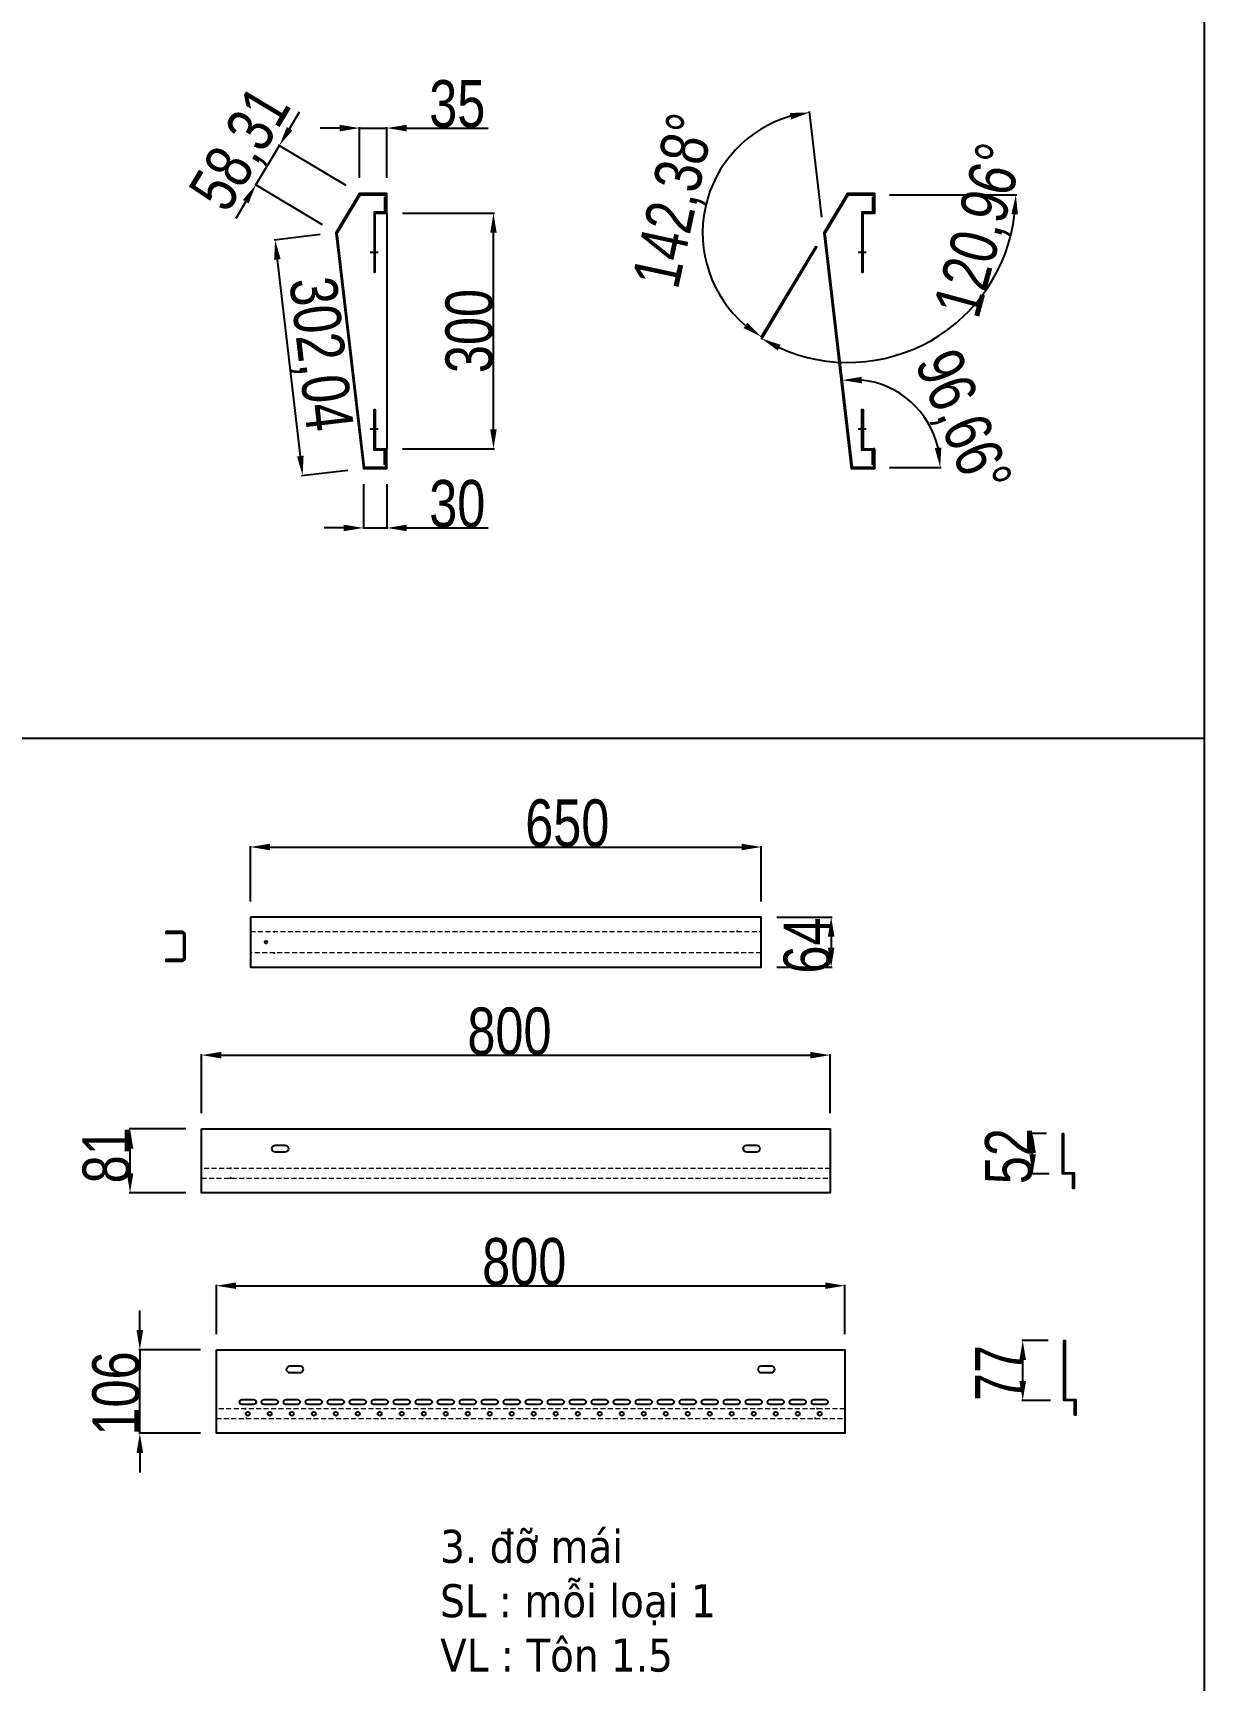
# Model space of a CAD drawing. Header units: inches. Extents: x 21 to 136330, y 8 to 58290.
# Drawn here: x 3319 to 4810, y 26037 to 28134 of the extents above; entities that cross this region are included whole.
import ezdxf

# ---------------------------------------------------------------- set-up
doc = ezdxf.new("R2010")
doc.units = ezdxf.units.IN
doc.header["$MEASUREMENT"] = 0
doc.linetypes.add('HIDDEN', pattern=[9.525, 6.35, -3.175])
for name, color, linetype, transparency in [('@.0.DM. KÍCH THƯỚC', 8, 'Continuous', 0.2), ('@.0.DM. KÍCH THƯỚC @ 1', 8, 'Continuous', 0.2), ('@.DM. KÍCH THƯỚC', 8, 'Continuous', 0.2), ('@.DM. KÍCH THƯỚC @ 1', 8, 'Continuous', 0.2)]:
    doc.layers.add(name, color=color, linetype=linetype, transparency=transparency)
doc.layers.add('@.0.DM. NÉT CHÍNH', color=7, linetype='Continuous')
doc.layers.add('@.0.DM. NÉT ĐỨT', color=8, linetype='HIDDEN', lineweight=9)
doc.styles.add('Note Text (ISO)', font='tahoma.ttf')
doc.styles.add('roman', font='roman.shx', dxfattribs={"width": 0.8})
doc.dimstyles.new('Kích thước Duy Mạnh', dxfattribs={"dimtxt": 30, "dimasz": 25, "dimexe": 1.25, "dimexo": 20, "dimtad": 1, "dimdec": 1, "dimtxsty": 'roman', "dimcen": 2.5, "dimclrd": 8, "dimclre": 8, "dimclrt": 2, "dimadec": 0, "dimazin": 0, "dimtfac": 1, "dimtdec": 1, "dimtix": 1, "dimtmove": 0, "dimatfit": 3, "dimfxl": 1, "dimtfillclr": 1, "dimarcsym": 0})

# ---------------------------------------------------------------- blocks, each defined once
blk = doc.blocks.new('*D404')
at = {"layer": '@.0.DM. KÍCH THƯỚC', "color": 8, "lineweight": -2, "transparency": 16777216}
for p, q in [((3739.7, 27559.3), (3739.7, 27502.4)), ((3769.7, 27559.3), (3769.7, 27502.4))]:
    blk.add_line(p, q, dxfattribs=at)
at = {"layer": '@.0.DM. KÍCH THƯỚC', "lineweight": -2, "transparency": 16777216}
for p, q in [((3714.7, 27503.7), (3689.7, 27503.7)), ((3739.7, 27503.7), (3769.7, 27503.7)), ((3794.7, 27503.7), (3898.7, 27503.7))]:
    blk.add_line(p, q, dxfattribs=at)
at = {"layer": '@.0.DM. KÍCH THƯỚC', "transparency": 16777216}
for points in [[(3714.7, 27507.8), (3714.7, 27499.5), (3739.7, 27503.7)], [(3794.7, 27507.8), (3794.7, 27499.5), (3769.7, 27503.7)]]:
    blk.add_solid(points, dxfattribs=at)
at = {"layer": 'Defpoints', "color": 0, "transparency": 16777216}
for p in [(3739.7, 27579.3), (3769.7, 27579.3), (3769.7, 27503.7)]:
    blk.add_point(p, dxfattribs=at)
at = {"layer": '@.0.DM. KÍCH THƯỚC', "color": 2, "transparency": 16777216, "insert": (3859.2, 27534.3), "char_height": 60, "attachment_point": 5, "style": 'roman'}
blk.add_mtext('30', dxfattribs=at)
blk = doc.blocks.new('*D405')
at = {"layer": '@.0.DM. KÍCH THƯỚC', "color": 8, "lineweight": -2, "transparency": 16777216}
for p, q in [((3789.7, 27904.3), (3906.5, 27904.3)), ((3789.7, 27604.3), (3906.5, 27604.3))]:
    blk.add_line(p, q, dxfattribs=at)
at = {"layer": '@.0.DM. KÍCH THƯỚC', "lineweight": -2, "transparency": 16777216}
blk.add_line((3905.3, 27629.3), (3905.3, 27879.3), dxfattribs=at)
at = {"layer": '@.0.DM. KÍCH THƯỚC', "transparency": 16777216}
for points in [[(3901.1, 27879.3), (3909.4, 27879.3), (3905.3, 27904.3)], [(3901.1, 27629.3), (3909.4, 27629.3), (3905.3, 27604.3)]]:
    blk.add_solid(points, dxfattribs=at)
at = {"layer": 'Defpoints', "color": 0, "transparency": 16777216}
for p in [(3769.7, 27904.3), (3905.3, 27904.3), (3769.7, 27604.3)]:
    blk.add_point(p, dxfattribs=at)
at = {"layer": '@.0.DM. KÍCH THƯỚC', "color": 2, "transparency": 16777216, "insert": (3874.6, 27754.3), "char_height": 60, "attachment_point": 5, "rotation": 90, "style": 'roman'}
blk.add_mtext('300', dxfattribs=at)
blk = doc.blocks.new('*D406')
at = {"layer": '@.0.DM. KÍCH THƯỚC', "color": 8, "lineweight": -2, "transparency": 16777216}
for p, q in [((3684.9, 27877), (3626.1, 27870.1)), ((3719.9, 27577), (3661.1, 27570.1))]:
    blk.add_line(p, q, dxfattribs=at)
at = {"layer": '@.0.DM. KÍCH THƯỚC', "lineweight": -2, "transparency": 16777216}
blk.add_line((3659.5, 27595.1), (3630.3, 27845.4), dxfattribs=at)
at = {"layer": '@.0.DM. KÍCH THƯỚC', "transparency": 16777216}
for points in [[(3634.4, 27845.9), (3626.1, 27844.9), (3627.4, 27870.3)], [(3663.6, 27595.6), (3655.3, 27594.6), (3662.4, 27570.3)]]:
    blk.add_solid(points, dxfattribs=at)
at = {"layer": 'Defpoints', "color": 0, "transparency": 16777216}
for p in [(3627.4, 27870.3), (3704.7, 27879.3), (3739.7, 27579.3)]:
    blk.add_point(p, dxfattribs=at)
at = {"layer": '@.0.DM. KÍCH THƯỚC', "color": 2, "transparency": 16777216, "insert": (3681, 27724.5), "char_height": 60, "attachment_point": 5, "rotation": 276.6543, "style": 'roman'}
blk.add_mtext('302,04', dxfattribs=at)
blk = doc.blocks.new('*D407')
at = {"layer": '@.0.DM. KÍCH THƯỚC', "lineweight": -2, "transparency": 16777216}
for p, q in [((3645.7, 28011.8), (3658.6, 28033.3)), ((3602.9, 27940.4), (3632.9, 27990.4)), ((3590, 27919), (3577.2, 27897.5))]:
    blk.add_line(p, q, dxfattribs=at)
at = {"layer": '@.0.DM. KÍCH THƯỚC', "color": 8, "lineweight": -2, "transparency": 16777216}
for p, q in [((3717.6, 27939.6), (3631.8, 27991)), ((3687.6, 27889.6), (3601.8, 27941))]:
    blk.add_line(p, q, dxfattribs=at)
at = {"layer": '@.0.DM. KÍCH THƯỚC', "transparency": 16777216}
for points in [[(3642.2, 28014), (3649.3, 28009.7), (3632.9, 27990.4)], [(3586.4, 27921.1), (3593.6, 27916.8), (3602.9, 27940.4)]]:
    blk.add_solid(points, dxfattribs=at)
at = {"layer": 'Defpoints', "color": 0, "transparency": 16777216}
for p in [(3632.9, 27990.4), (3734.7, 27929.3), (3704.7, 27879.3)]:
    blk.add_point(p, dxfattribs=at)
at = {"layer": '@.0.DM. KÍCH THƯỚC', "color": 2, "transparency": 16777216, "insert": (3586.7, 27984.1), "char_height": 60, "attachment_point": 5, "rotation": 59.036, "style": 'roman'}
blk.add_mtext('58,31', dxfattribs=at)
blk = doc.blocks.new('*D408')
at = {"layer": '@.0.DM. KÍCH THƯỚC', "lineweight": -2, "transparency": 16777216}
for p, q in [((3709.7, 28012.6), (3684.7, 28012.6)), ((3734.7, 28012.6), (3769.7, 28012.6)), ((3794.7, 28012.6), (3898.7, 28012.6))]:
    blk.add_line(p, q, dxfattribs=at)
at = {"layer": '@.0.DM. KÍCH THƯỚC', "color": 8, "lineweight": -2, "transparency": 16777216}
for p, q in [((3734.7, 27949.3), (3734.7, 28013.9)), ((3769.7, 27949.3), (3769.7, 28013.9))]:
    blk.add_line(p, q, dxfattribs=at)
at = {"layer": '@.0.DM. KÍCH THƯỚC', "transparency": 16777216}
for points in [[(3709.7, 28016.8), (3709.7, 28008.4), (3734.7, 28012.6)], [(3794.7, 28016.8), (3794.7, 28008.4), (3769.7, 28012.6)]]:
    blk.add_solid(points, dxfattribs=at)
at = {"layer": 'Defpoints', "color": 0, "transparency": 16777216}
for p in [(3734.7, 28012.6), (3734.7, 27929.3), (3769.7, 27929.3)]:
    blk.add_point(p, dxfattribs=at)
at = {"layer": '@.0.DM. KÍCH THƯỚC', "color": 2, "transparency": 16777216, "insert": (3859.2, 28043.2), "char_height": 60, "attachment_point": 5, "style": 'roman'}
blk.add_mtext('35', dxfattribs=at)
blk = doc.blocks.new('*D409')
at = {"layer": '@.0.DM. KÍCH THƯỚC', "color": 8, "lineweight": -2, "transparency": 16777216}
blk.add_line((4409.3, 27580.8), (4475.2, 27580.8), dxfattribs=at)
at = {"layer": '@.0.DM. KÍCH THƯỚC', "lineweight": -2, "transparency": 16777216}
blk.add_arc((4362.1, 27580.8), 111.8, 12.8393, 83.8228, dxfattribs=at)
at = {"layer": '@.0.DM. KÍCH THƯỚC', "transparency": 16777216}
for points in [[(4374.2, 27687.8), (4374.1, 27696.1), (4349.1, 27691.8)], [(4475.3, 27606.1), (4467, 27605.2), (4473.9, 27580.8)]]:
    blk.add_solid(points, dxfattribs=at)
at = {"layer": 'Defpoints', "color": 0, "transparency": 16777216}
for p in [(4327.3, 27878.9), (4410.4, 27681.6), (4362.1, 27580.8), (4362.1, 27580.8), (4389.3, 27580.8)]:
    blk.add_point(p, dxfattribs=at)
at = {"layer": '@.0.DM. KÍCH THƯỚC', "color": 2, "transparency": 16777216, "insert": (4499.1, 27637.2), "char_height": 60, "attachment_point": 5, "rotation": 292.3932, "style": 'roman'}
blk.add_mtext('96,66°', dxfattribs=at)
blk = doc.blocks.new('*D410')
at = {"layer": '@.0.DM. KÍCH THƯỚC', "color": 8, "lineweight": -2, "transparency": 16777216}
for p, q in [((4323.4, 27899.1), (4307.7, 28033.8)), ((4315.5, 27862.1), (4245.7, 27745.9))]:
    blk.add_line(p, q, dxfattribs=at)
at = {"layer": '@.0.DM. KÍCH THƯỚC', "lineweight": -2, "transparency": 16777216}
blk.add_arc((4325.8, 27879.3), 154.3, 105.9456, 229.7446, dxfattribs=at)
at = {"layer": '@.0.DM. KÍCH THƯỚC', "transparency": 16777216}
for points in [[(4282.5, 28031.8), (4284.2, 28023.6), (4307.9, 28032.6)], [(4228.5, 27764.9), (4223.6, 27758.1), (4246.3, 27746.9)]]:
    blk.add_solid(points, dxfattribs=at)
at = {"layer": 'Defpoints', "color": 0, "transparency": 16777216}
for p in [(4200.7, 27969.7), (4355.8, 27929.3), (4325.8, 27879.3), (4325.8, 27879.3), (4360.8, 27579.3)]:
    blk.add_point(p, dxfattribs=at)
at = {"layer": '@.0.DM. KÍCH THƯỚC', "color": 2, "transparency": 16777216, "insert": (4139.4, 27919.4), "char_height": 60, "attachment_point": 5, "rotation": 77.8451, "style": 'roman'}
blk.add_mtext('142,38°', dxfattribs=at)
blk = doc.blocks.new('*D411')
at = {"layer": '@.0.DM. KÍCH THƯỚC', "color": 8, "lineweight": -2, "transparency": 16777216}
for p, q in [((4409.3, 27927.8), (4571.4, 27927.8)), ((4317, 27861.8), (4246.1, 27743.6))]:
    blk.add_line(p, q, dxfattribs=at)
at = {"layer": '@.0.DM. KÍCH THƯỚC', "lineweight": -2, "transparency": 16777216}
blk.add_arc((4356.6, 27927.8), 213.5, 245.7474, 353.2886, dxfattribs=at)
at = {"layer": '@.0.DM. KÍCH THƯỚC', "transparency": 16777216}
for points in [[(4564.5, 27903.1), (4572.8, 27902.6), (4570.2, 27927.8)], [(4267, 27729.4), (4270.8, 27736.8), (4246.7, 27744.7)]]:
    blk.add_solid(points, dxfattribs=at)
at = {"layer": 'Defpoints', "color": 0, "transparency": 16777216}
for p in [(4356.6, 27927.8), (4356.6, 27927.8), (4389.3, 27927.8), (4327.3, 27878.9), (4391.3, 27717.1)]:
    blk.add_point(p, dxfattribs=at)
at = {"layer": '@.0.DM. KÍCH THƯỚC', "color": 2, "transparency": 16777216, "insert": (4527.7, 27881.5), "char_height": 60, "attachment_point": 5, "rotation": 74.8615, "style": 'roman'}
blk.add_mtext('120,96°', dxfattribs=at)
blk = doc.blocks.new('*D623')
at = {"layer": '@.DM. KÍCH THƯỚC', "color": 8, "lineweight": -2, "transparency": 16777216}
for p, q in [((3513.8, 26738.7), (3441.5, 26738.7)), ((3513.8, 26657.4), (3441.5, 26657.4))]:
    blk.add_line(p, q, dxfattribs=at)
at = {"layer": '@.DM. KÍCH THƯỚC', "lineweight": -2, "transparency": 16777216}
blk.add_line((3442.8, 26682.4), (3442.8, 26713.7), dxfattribs=at)
at = {"layer": '@.DM. KÍCH THƯỚC', "transparency": 16777216}
for points in [[(3438.6, 26713.7), (3446.9, 26713.7), (3442.8, 26738.7)], [(3438.6, 26682.4), (3446.9, 26682.4), (3442.8, 26657.4)]]:
    blk.add_solid(points, dxfattribs=at)
at = {"layer": 'Defpoints', "color": 0, "transparency": 16777216}
for p in [(3442.8, 26738.7), (3533.8, 26738.7), (3533.8, 26657.4)]:
    blk.add_point(p, dxfattribs=at)
at = {"layer": '@.DM. KÍCH THƯỚC', "color": 2, "transparency": 16777216, "insert": (3382.2, 26669.5), "char_height": 60, "attachment_point": 1, "rotation": 90, "style": 'roman'}
blk.add_mtext('81', dxfattribs=at)
blk = doc.blocks.new('*D624')
at = {"layer": '@.DM. KÍCH THƯỚC', "color": 8, "lineweight": -2, "transparency": 16777216}
for p, q in [((3533.8, 26758.7), (3533.8, 26834)), ((4333.8, 26758.7), (4333.8, 26834))]:
    blk.add_line(p, q, dxfattribs=at)
at = {"layer": '@.DM. KÍCH THƯỚC', "lineweight": -2, "transparency": 16777216}
blk.add_line((3558.8, 26832.7), (4308.8, 26832.7), dxfattribs=at)
at = {"layer": '@.DM. KÍCH THƯỚC', "transparency": 16777216}
for points in [[(3558.8, 26836.9), (3558.8, 26828.5), (3533.8, 26832.7)], [(4308.8, 26836.9), (4308.8, 26828.5), (4333.8, 26832.7)]]:
    blk.add_solid(points, dxfattribs=at)
at = {"layer": 'Defpoints', "color": 0, "transparency": 16777216}
for p in [(4333.8, 26832.7), (3533.8, 26738.7), (4333.8, 26738.7)]:
    blk.add_point(p, dxfattribs=at)
at = {"layer": '@.DM. KÍCH THƯỚC', "color": 2, "transparency": 16777216, "insert": (3872.1, 26893.3), "char_height": 60, "attachment_point": 1, "style": 'roman'}
blk.add_mtext('800', dxfattribs=at)
blk = doc.blocks.new('*D625')
at = {"layer": '@.DM. KÍCH THƯỚC', "color": 8, "lineweight": -2, "transparency": 16777216}
for p, q in [((3552.6, 26477.7), (3552.6, 26540.5)), ((4352.6, 26477.7), (4352.6, 26540.5))]:
    blk.add_line(p, q, dxfattribs=at)
at = {"layer": '@.DM. KÍCH THƯỚC', "lineweight": -2, "transparency": 16777216}
blk.add_line((3577.6, 26539.2), (4327.6, 26539.2), dxfattribs=at)
at = {"layer": '@.DM. KÍCH THƯỚC', "transparency": 16777216}
for points in [[(3577.6, 26543.4), (3577.6, 26535.1), (3552.6, 26539.2)], [(4327.6, 26543.4), (4327.6, 26535.1), (4352.6, 26539.2)]]:
    blk.add_solid(points, dxfattribs=at)
at = {"layer": 'Defpoints', "color": 0, "transparency": 16777216}
for p in [(4352.6, 26539.2), (3552.6, 26457.7), (4352.6, 26457.7)]:
    blk.add_point(p, dxfattribs=at)
at = {"layer": '@.DM. KÍCH THƯỚC', "color": 2, "transparency": 16777216, "insert": (3890.9, 26599.9), "char_height": 60, "attachment_point": 1, "style": 'roman'}
blk.add_mtext('800', dxfattribs=at)
blk = doc.blocks.new('*D626')
at = {"layer": '@.DM. KÍCH THƯỚC', "lineweight": -2, "transparency": 16777216}
for p, q in [((3455.2, 26482.7), (3455.2, 26507.7)), ((3455.2, 26457.7), (3455.2, 26432.7)), ((3455.2, 26376.4), (3455.2, 26432.7)), ((3455.2, 26351.4), (3455.2, 26376.4)), ((3455.2, 26326.4), (3455.2, 26301.4))]:
    blk.add_line(p, q, dxfattribs=at)
at = {"layer": '@.DM. KÍCH THƯỚC', "color": 8, "lineweight": -2, "transparency": 16777216}
for p, q in [((3532.6, 26457.7), (3453.9, 26457.7)), ((3532.6, 26351.4), (3453.9, 26351.4))]:
    blk.add_line(p, q, dxfattribs=at)
at = {"layer": '@.DM. KÍCH THƯỚC', "transparency": 16777216}
for points in [[(3451, 26482.7), (3459.4, 26482.7), (3455.2, 26457.7)], [(3451, 26326.4), (3459.4, 26326.4), (3455.2, 26351.4)]]:
    blk.add_solid(points, dxfattribs=at)
at = {"layer": 'Defpoints', "color": 0, "transparency": 16777216}
for p in [(3455.2, 26457.7), (3552.6, 26457.7), (3552.6, 26351.4)]:
    blk.add_point(p, dxfattribs=at)
at = {"layer": '@.DM. KÍCH THƯỚC', "color": 2, "transparency": 16777216, "insert": (3394.6, 26348.5), "char_height": 60, "attachment_point": 1, "rotation": 90, "style": 'roman'}
blk.add_mtext('106', dxfattribs=at)
blk = doc.blocks.new('*D627')
at = {"layer": '@.DM. KÍCH THƯỚC', "color": 8, "lineweight": -2, "transparency": 16777216}
for p, q in [((4611.4, 26469.5), (4577.7, 26469.5)), ((4614.4, 26393), (4577.7, 26393))]:
    blk.add_line(p, q, dxfattribs=at)
at = {"layer": '@.DM. KÍCH THƯỚC', "lineweight": -2, "transparency": 16777216}
blk.add_line((4578.9, 26418), (4578.9, 26444.5), dxfattribs=at)
at = {"layer": '@.DM. KÍCH THƯỚC', "transparency": 16777216}
for points in [[(4574.7, 26444.5), (4583.1, 26444.5), (4578.9, 26469.5)], [(4574.7, 26418), (4583.1, 26418), (4578.9, 26393)]]:
    blk.add_solid(points, dxfattribs=at)
at = {"layer": 'Defpoints', "color": 0, "transparency": 16777216}
for p in [(4578.9, 26469.5), (4631.4, 26469.5), (4634.4, 26393)]:
    blk.add_point(p, dxfattribs=at)
at = {"layer": '@.DM. KÍCH THƯỚC', "color": 2, "transparency": 16777216, "insert": (4518.3, 26392.4), "char_height": 60, "attachment_point": 1, "rotation": 90, "style": 'roman'}
blk.add_mtext('77', dxfattribs=at)
blk = doc.blocks.new('*D628')
at = {"layer": '@.DM. KÍCH THƯỚC', "color": 8, "lineweight": -2, "transparency": 16777216}
for p, q in [((4609.4, 26733), (4590.3, 26733)), ((4612.4, 26681.5), (4590.3, 26681.5))]:
    blk.add_line(p, q, dxfattribs=at)
at = {"layer": '@.DM. KÍCH THƯỚC', "lineweight": -2, "transparency": 16777216}
blk.add_line((4591.5, 26706.5), (4591.5, 26708), dxfattribs=at)
at = {"layer": '@.DM. KÍCH THƯỚC', "transparency": 16777216}
for points in [[(4587.4, 26708), (4595.7, 26708), (4591.5, 26733)], [(4587.4, 26706.5), (4595.7, 26706.5), (4591.5, 26681.5)]]:
    blk.add_solid(points, dxfattribs=at)
at = {"layer": 'Defpoints', "color": 0, "transparency": 16777216}
for p in [(4591.5, 26733), (4629.4, 26733), (4632.4, 26681.5)]:
    blk.add_point(p, dxfattribs=at)
at = {"layer": '@.DM. KÍCH THƯỚC', "color": 2, "transparency": 16777216, "insert": (4530.9, 26668.4), "char_height": 60, "attachment_point": 1, "rotation": 90, "style": 'roman'}
blk.add_mtext('52', dxfattribs=at)
blk = doc.blocks.new('*U268')
at = {"layer": '@.0.DM. NÉT CHÍNH', "color": 2}
blk.add_lwpolyline([(-7.5, 10.2), (7.5, 10.2, -1), (7.5, 4.2), (-7.5, 4.2, -1)], format="xyb", close=True, dxfattribs=at)
blk.add_circle((0, -7.7), 2.5, dxfattribs=at)
blk = doc.blocks.new('*U269')
at = {"layer": '@.0.DM. NÉT CHÍNH', "color": 0, "linetype": 'ByBlock', "lineweight": -2, "transparency": 16777216}
for p in [(0, 0), (28, 0), (56, 0), (84, 0), (112, 0), (140, 0), (168, 0), (196, 0), (224, 0), (252, 0), (280, 0), (308, 0), (336, 0), (364, 0), (392, 0), (420, 0), (448, 0), (476, 0), (504, 0), (532, 0), (560, 0), (588, 0), (616, 0), (644, 0), (672, 0), (700, 0), (728, 0)]:
    blk.add_blockref('*U268', p, dxfattribs=at)
blk = doc.blocks.new('*D650')
at = {"layer": '@.DM. KÍCH THƯỚC', "color": 8, "lineweight": -2, "transparency": 16777216}
for p, q in [((4266, 27008.4), (4336.3, 27008.4)), ((4266, 26944.6), (4336.3, 26944.6))]:
    blk.add_line(p, q, dxfattribs=at)
at = {"layer": '@.DM. KÍCH THƯỚC', "lineweight": -2, "transparency": 16777216}
blk.add_line((4335.1, 26983.4), (4335.1, 26969.6), dxfattribs=at)
at = {"layer": '@.DM. KÍCH THƯỚC', "transparency": 16777216}
for points in [[(4330.9, 26983.4), (4339.3, 26983.4), (4335.1, 27008.4)], [(4330.9, 26969.6), (4339.3, 26969.6), (4335.1, 26944.6)]]:
    blk.add_solid(points, dxfattribs=at)
at = {"layer": 'Defpoints', "color": 0, "transparency": 16777216}
for p in [(4246, 27008.4), (4246, 26944.6), (4335.1, 26944.6)]:
    blk.add_point(p, dxfattribs=at)
at = {"layer": '@.DM. KÍCH THƯỚC', "color": 2, "transparency": 16777216, "insert": (4274.5, 26936.5), "char_height": 60, "attachment_point": 1, "rotation": 90, "style": 'roman'}
blk.add_mtext('64', dxfattribs=at)
blk = doc.blocks.new('*D651')
at = {"layer": '@.DM. KÍCH THƯỚC', "color": 8, "lineweight": -2, "transparency": 16777216}
for p, q in [((3596, 27028.4), (3596, 27098.8)), ((4246, 27028.4), (4246, 27098.8))]:
    blk.add_line(p, q, dxfattribs=at)
at = {"layer": '@.DM. KÍCH THƯỚC', "lineweight": -2, "transparency": 16777216}
blk.add_line((3621, 27097.6), (4221, 27097.6), dxfattribs=at)
at = {"layer": '@.DM. KÍCH THƯỚC', "transparency": 16777216}
for points in [[(3621, 27101.8), (3621, 27093.4), (3596, 27097.6)], [(4221, 27101.8), (4221, 27093.4), (4246, 27097.6)]]:
    blk.add_solid(points, dxfattribs=at)
at = {"layer": 'Defpoints', "color": 0, "transparency": 16777216}
for p in [(4246, 27097.6), (3596, 27008.4), (4246, 27008.4)]:
    blk.add_point(p, dxfattribs=at)
at = {"layer": '@.DM. KÍCH THƯỚC', "color": 2, "transparency": 16777216, "insert": (3945.7, 27158.2), "char_height": 60, "attachment_point": 1, "style": 'roman'}
blk.add_mtext('650', dxfattribs=at)

msp = doc.modelspace()

# ---------------------------------------------------------------- linework, layer by layer
at = {"layer": '@.0.DM. NÉT CHÍNH'}
for p, q in [((4809.7289, 30182.2946), (4809.7289, 26003.8714)), ((3769.743, 27904.28), (3769.743, 27604.2791)), ((3769.7417, 27604.2791), (3768.2417, 27604.2791)), ((4390.7535, 27604.2791), (4389.2535, 27604.2791)), ((1675.9116, 27236.1717), (4809.7289, 27236.1717))]:
    msp.add_line(p, q, dxfattribs=at)
at = {"layer": '@.0.DM. NÉT CHÍNH', "color": 1}
for p, q in [((3758.4931, 27854.28), (3748.3412, 27854.28)), ((4379.5049, 27854.28), (4369.353, 27854.28)), ((3758.4931, 27629.2791), (3748.3412, 27629.2791)), ((4379.5049, 27629.2791), (4369.353, 27629.2791)), ((3625.6585, 26990.1859), (3627.1585, 26990.1859)), ((4216.2479, 26990.1859), (4214.7479, 26990.1859)), ((3625.3461, 26962.793), (3626.8461, 26962.793)), ((4216.5604, 26962.793), (4215.0604, 26962.793)), ((3571.7771, 26688.5111), (3570.2771, 26688.5111)), ((4297.27, 26688.5111), (4295.77, 26688.5111)), ((3571.27, 26676.1181), (3569.77, 26676.1181)), ((4296.9311, 26676.1181), (4295.4311, 26676.1181)), ((3590.4899, 26382.4892), (3588.9899, 26382.4892)), ((4317.8323, 26382.4892), (4316.3323, 26382.4892)), ((3591.5554, 26370.0963), (3590.0554, 26370.0963)), ((4315.4425, 26370.0963), (4313.9425, 26370.0963))]:
    msp.add_line(p, q, dxfattribs=at)
at = {"layer": '@.0.DM. NÉT CHÍNH'}
for points in [[(3768.2417, 27604.2791), (3768.2417, 27580.7791), (3741.1071, 27580.7791), (3706.2821, 27878.9301), (3735.5923, 27927.78), (3768.243, 27927.78), (3768.243, 27904.28), (3769.743, 27904.28), (3769.743, 27929.28), (3734.743, 27929.28), (3704.7425, 27879.2797), (3739.7417, 27579.2791), (3769.7417, 27579.2791), (3769.7417, 27604.2791)], [(4389.2535, 27604.2791), (4389.2535, 27580.7791), (4362.1189, 27580.7791), (4327.2938, 27878.9301), (4356.604, 27927.78), (4389.2548, 27927.78), (4389.2548, 27904.28), (4390.7548, 27904.28), (4390.7548, 27929.28), (4355.7548, 27929.28), (4325.7543, 27879.2797), (4360.7535, 27579.2791), (4390.7535, 27579.2791), (4390.7535, 27604.2791)]]:
    msp.add_lwpolyline(points, dxfattribs=at)
for points in [[(3768.2417, 27904.28), (3768.2417, 27924.28), (3766.7417, 27924.28), (3766.7417, 27905.78), (3753.2417, 27905.78), (3753.2417, 27829.28), (3754.7417, 27829.28), (3754.7417, 27904.28)], [(4389.2535, 27904.28), (4389.2535, 27924.28), (4387.7535, 27924.28), (4387.7535, 27905.78), (4374.2535, 27905.78), (4374.2535, 27829.28), (4375.7535, 27829.28), (4375.7535, 27904.28)], [(3768.2417, 27604.2791), (3768.2417, 27584.2791), (3766.7417, 27584.2791), (3766.7417, 27602.7791), (3753.2417, 27602.7791), (3753.2417, 27654.2791), (3754.7417, 27654.2791), (3754.7417, 27604.2791)], [(4389.2535, 27604.2791), (4389.2535, 27584.2791), (4387.7535, 27584.2791), (4387.7535, 27602.7791), (4374.2535, 27602.7791), (4374.2535, 27654.2791), (4375.7535, 27654.2791), (4375.7535, 27604.2791)], [(3595.9532, 27008.3824), (3595.9532, 26944.5966), (4245.9532, 26944.5966), (4245.9532, 27008.3824)], [(3533.8463, 26738.7075), (4333.8463, 26738.7075), (4333.8463, 26657.4217), (3533.8463, 26657.4217)], [(4642.8948, 26681.5053), (4629.3948, 26681.5053), (4629.3948, 26733.0053), (4630.8948, 26733.0053), (4630.8948, 26683.0053), (4644.3948, 26683.0053), (4644.3948, 26663.0053), (4642.8948, 26663.0053)], [(3552.5764, 26457.6857), (4352.5764, 26457.6857), (4352.5764, 26351.3998), (3552.5764, 26351.3998)], [(4644.9325, 26374.5326), (4644.9325, 26393.0326), (4631.4325, 26393.0326), (4631.4325, 26469.5326), (4632.9325, 26469.5326), (4632.9325, 26394.5326), (4646.4325, 26394.5326), (4646.4325, 26374.5326)]]:
    msp.add_lwpolyline(points, close=True, dxfattribs=at)
msp.add_lwpolyline([(3488.308, 26989.8723), (3488.308, 26987.9973), (3508.933, 26987.9973, -0.414213562), (3510.808, 26986.1223), (3510.808, 26956.1223, -0.414213562), (3508.933, 26954.2473), (3488.308, 26954.2473), (3488.308, 26952.3723), (3508.933, 26952.3723, 0.414213562), (3512.683, 26956.1223), (3512.683, 26986.1223, 0.414213562), (3508.933, 26989.8723)], format="xyb", close=True, dxfattribs=at)
at = {"layer": '@.0.DM. NÉT CHÍNH', "color": 2}
for points in [[(3639.8463, 26709.2075), (3627.8463, 26709.2075, -1), (3627.8463, 26718.2075), (3639.8463, 26718.2075, -1)], [(4239.8463, 26709.2075), (4227.8463, 26709.2075, -1), (4227.8463, 26718.2075), (4239.8463, 26718.2075, -1)], [(3658.5764, 26428.1857), (3646.5764, 26428.1857, -1), (3646.5764, 26437.1857), (3658.5764, 26437.1857, -1)], [(4258.5764, 26428.1857), (4246.5764, 26428.1857, -1), (4246.5764, 26437.1857), (4258.5764, 26437.1857, -1)]]:
    msp.add_lwpolyline(points, format="xyb", close=True, dxfattribs=at)
at = {"layer": '@.0.DM. NÉT CHÍNH'}
msp.add_circle((3615.9532, 26976.4895), 1.5, dxfattribs=at)
at = {"layer": '@.0.DM. NÉT ĐỨT'}
for p, q in [((3595.9532, 26990.1859), (4245.9532, 26990.1859)), ((4245.9532, 26962.793), (3595.9532, 26962.793)), ((4333.8463, 26688.5111), (3533.8463, 26688.5111)), ((3533.8463, 26676.1181), (4333.8463, 26676.1181)), ((4352.5764, 26382.4892), (3552.5764, 26382.4892)), ((3552.5764, 26370.0963), (4352.5764, 26370.0963))]:
    msp.add_line(p, q, dxfattribs=at)

# ---------------------------------------------------------------- block references
at = {"layer": '@.0.DM. NÉT CHÍNH'}
msp.add_blockref('*U269', (3592.5764, 26383.9892), dxfattribs=at)

# ---------------------------------------------------------------- texts
at = {"layer": '@.0.DM. NÉT CHÍNH', "color": 2, "insert": (3837.4132, 26228.4887), "char_height": 41.999999, "width": 551.411705, "attachment_point": 1, "line_spacing_factor": 0.987884, "style": 'Note Text (ISO)'}
msp.add_mtext('3. đỡ mái \\PSL : mỗi loại 1\\PVL : Tôn 1.5', dxfattribs=at)

# ---------------------------------------------------------------- dimensions: what is measured, and where the dimension line sits
at = {"layer": '@.0.DM. KÍCH THƯỚC @ 1'}
for p1, p2, distance, picture, middle in [((3704.7425, 27879.2797), (3734.743, 27929.28), 118.7904, '*D407', (3586.7205, 27984.094)), ((3739.7417, 27579.2791), (3704.7425, 27879.2797), 77.8824, '*D406', (3680.9789, 27724.4655))]:
    dim = msp.add_aligned_dim(p1=p1, p2=p2, distance=distance, dimstyle='Kích thước Duy Mạnh', override={"dimscale": 1, "dimtxt": 60, "dimdec": 2, "dimclrd": 256, "dimadec": 2, "dimtdec": 2, "dimtix": 1, "dimtofl": 1, "dimtmove": 0, "dimatfit": 3}, dxfattribs=at)
    dim.commit()
    dim.dimension.update_dxf_attribs({"geometry": picture, "text_midpoint": middle})
for base, p1, p2, picture, middle, dimtype in [((3734.743, 28012.6102), (3769.743, 27929.28), (3734.743, 27929.28), '*D408', (3859.2251, 28012.6102), 129), ((3769.7417, 27503.6622), (3739.7417, 27579.2791), (3769.7417, 27579.2791), '*D404', (3859.2239, 27503.6622), 128)]:
    dim = msp.add_linear_dim(base=base, p1=p1, p2=p2, angle=180, dimstyle='Kích thước Duy Mạnh', override={"dimscale": 1, "dimtxt": 60, "dimdec": 2, "dimclrd": 256, "dimadec": 2, "dimtdec": 2, "dimtix": 1, "dimtofl": 1, "dimtmove": 0, "dimatfit": 3}, dxfattribs=at)
    dim.commit()
    dim.dimension.update_dxf_attribs({"geometry": picture, "text_midpoint": middle, "dimtype": dimtype})
dim = msp.add_angular_dim_2l(base=(4200.7146, 27969.744), line1=((4325.7543, 27879.2797), (4360.7535, 27579.2791)), line2=((4355.7548, 27929.28), (4325.7543, 27879.2797)), dimstyle='Kích thước Duy Mạnh', override={"dimscale": 1, "dimtxt": 60, "dimdec": 2, "dimclrd": 256, "dimadec": 2, "dimtdec": 2, "dimtix": 1, "dimtofl": 1, "dimtmove": 0, "dimatfit": 3}, dxfattribs=at)
dim.commit()
dim.dimension.update_dxf_attribs({"geometry": '*D410', "text_midpoint": (4139.3564, 27919.4267)})
for base, line1, line2, picture, middle in [((4391.3252, 27717.0726), ((4356.604, 27927.78), (4389.2548, 27927.78)), ((4327.2938, 27878.9301), (4356.604, 27927.78)), '*D411', (4562.7423, 27872.0109)), ((4410.3517, 27681.636), ((4362.1189, 27580.7791), (4327.2938, 27878.9301)), ((4389.2535, 27580.7791), (4362.1189, 27580.7791)), '*D409', (4465.4852, 27623.3693))]:
    dim = msp.add_angular_dim_2l(base=base, line1=line1, line2=line2, dimstyle='Kích thước Duy Mạnh', override={"dimscale": 1, "dimtxt": 60, "dimdec": 2, "dimclrd": 256, "dimadec": 2, "dimtdec": 2, "dimtix": 1, "dimtofl": 1, "dimtmove": 0, "dimatfit": 3}, dxfattribs=at)
    dim.commit()
    dim.dimension.update_dxf_attribs({"geometry": picture, "text_midpoint": middle, "dimtype": 130})
dim = msp.add_linear_dim(base=(3905.267, 27904.28), p1=(3769.7417, 27604.2791), p2=(3769.743, 27904.28), angle=90, dimstyle='Kích thước Duy Mạnh', override={"dimscale": 1, "dimtxt": 60, "dimdec": 2, "dimclrd": 256, "dimadec": 2, "dimtdec": 2, "dimtix": 1, "dimtofl": 1, "dimtmove": 0, "dimatfit": 3}, dxfattribs=at)
dim.commit()
dim.dimension.update_dxf_attribs({"geometry": '*D405', "text_midpoint": (3874.642, 27754.2795)})
at = {"layer": '@.DM. KÍCH THƯỚC @ 1', "color": 0}
dim = msp.add_linear_dim(base=(4245.9532, 27097.5984), p1=(3595.9532, 27008.3824), p2=(4245.9532, 27008.3824), dimstyle='Kích thước Duy Mạnh', override={"dimscale": 1, "dimtxt": 60, "dimdec": 0, "dimclrd": 256, "dimtdec": 0, "dimtix": 1, "dimtofl": 0, "dimtmove": 0, "dimatfit": 1}, dxfattribs=at)
dim.commit()
dim.dimension.update_dxf_attribs({"geometry": '*D651', "text_midpoint": (4007.459, 27097.5984), "dimtype": 128})
for base, p1, p2, angle, override, picture, middle in [((4335.0931, 26944.5966), (4245.9532, 27008.3824), (4245.9532, 26944.5966), 90, {"dimscale": 1, "dimtxt": 60, "dimdec": 0, "dimclrd": 256, "dimtdec": 0, "dimtix": 1, "dimtofl": 1, "dimtmove": 0, "dimatfit": 1}, '*D650', (4335.0931, 26976.4895)), ((4333.8463, 26832.7082), (3533.8463, 26738.7075), (4333.8463, 26738.7075), 180, {"dimscale": 1, "dimtxt": 60, "dimdec": 0, "dimclrd": 256, "dimtdec": 0, "dimtix": 1, "dimtofl": 0, "dimtmove": 0, "dimatfit": 1}, '*D624', (3933.8463, 26832.7082)), ((3442.7803, 26738.7075), (3533.8463, 26657.4217), (3533.8463, 26738.7075), 90, {"dimscale": 1, "dimtxt": 60, "dimdec": 0, "dimclrd": 256, "dimtdec": 0, "dimtix": 1, "dimtofl": 1, "dimtmove": 0, "dimatfit": 1}, '*D623', (3442.7803, 26698.0646)), ((4591.5459308944, 26733.0052914082), (4632.3947581035, 26681.5052914082), (4629.3947581035, 26733.0052914082), 90, {"dimscale": 1, "dimtxt": 60, "dimdec": 0, "dimclrd": 256, "dimtdec": 0, "dimtix": 1, "dimtofl": 1, "dimtmove": 0, "dimatfit": 1}, '*D628', (4591.5459308944, 26707.2552914082)), ((4352.5764, 26539.2313), (3552.5764, 26457.6857), (4352.5764, 26457.6857), 180, {"dimscale": 1, "dimtxt": 60, "dimdec": 0, "dimclrd": 256, "dimtdec": 0, "dimtix": 1, "dimtofl": 0, "dimtmove": 0, "dimatfit": 1}, '*D625', (3952.5764, 26539.2313)), ((3455.1974, 26457.6857), (3552.5764, 26351.3998), (3552.5764, 26457.6857), 90, {"dimscale": 1, "dimtxt": 60, "dimdec": 0, "dimclrd": 256, "dimtdec": 0, "dimtix": 1, "dimtofl": 0, "dimtmove": 0, "dimatfit": 1}, '*D626', (3455.1974, 26404.5428)), ((4578.9004635801, 26469.5325636315), (4634.4325489207, 26393.0325636315), (4631.4325489207, 26469.5325636315), 270, {"dimscale": 1, "dimtxt": 60, "dimdec": 0, "dimclrd": 256, "dimtdec": 0, "dimtix": 1, "dimtofl": 1, "dimtmove": 0, "dimatfit": 1}, '*D627', (4578.9004635801, 26431.2825636315))]:
    dim = msp.add_linear_dim(base=base, p1=p1, p2=p2, angle=angle, dimstyle='Kích thước Duy Mạnh', override=override, dxfattribs=at)
    dim.commit()
    dim.dimension.update_dxf_attribs({"geometry": picture, "text_midpoint": middle, "dimtype": 128})

doc.saveas('drawing.dxf')
